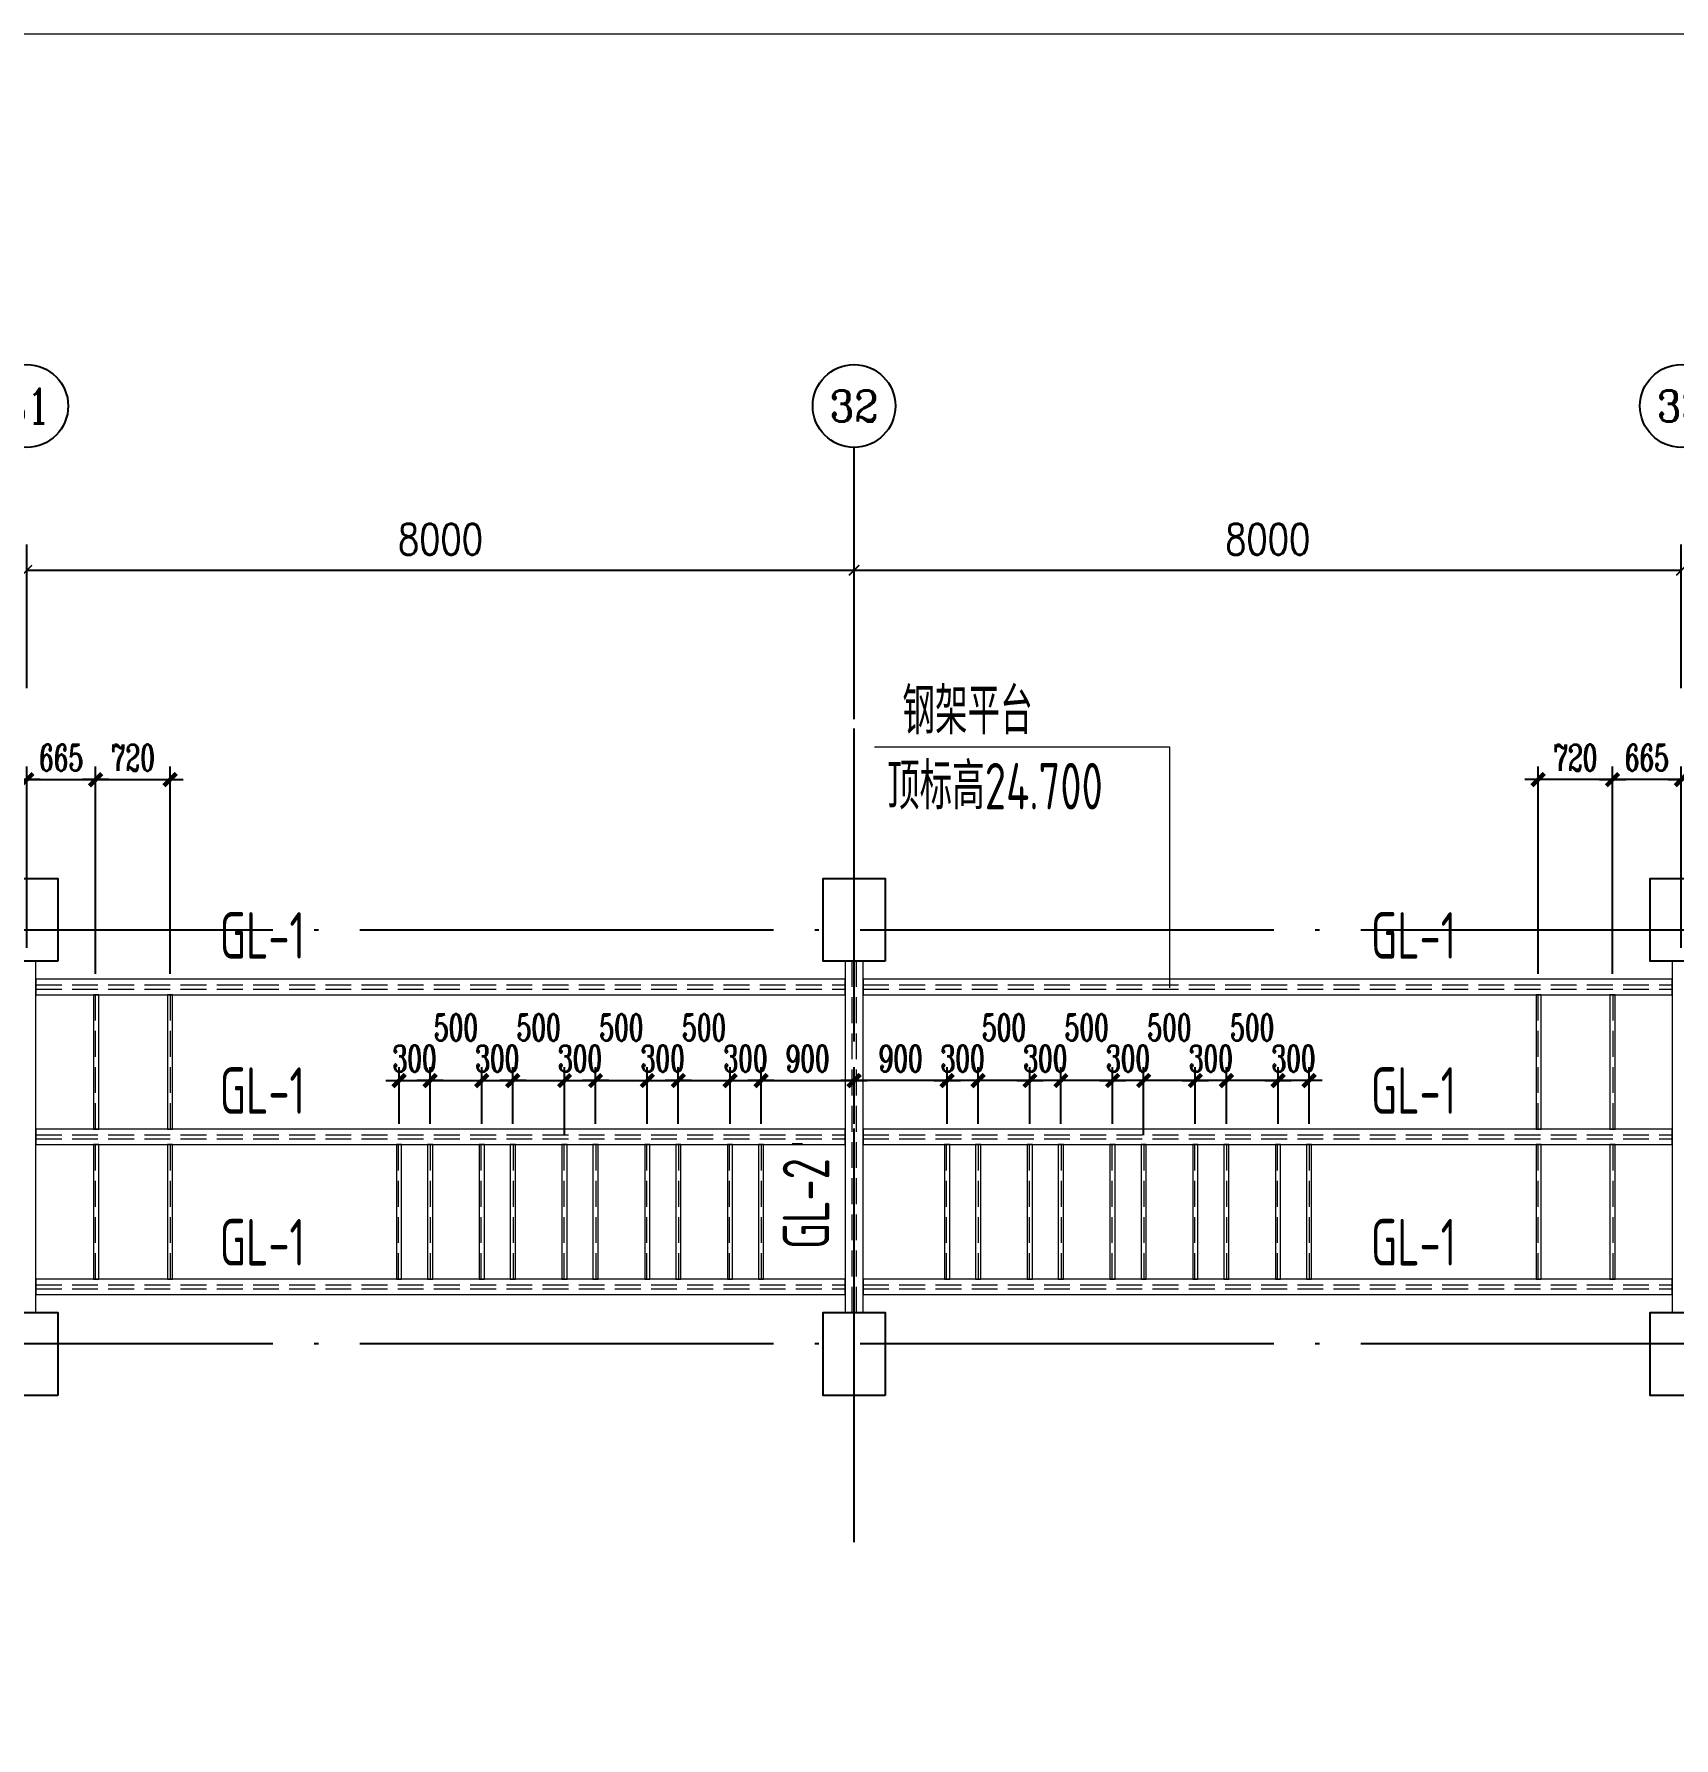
# Model space of a CAD drawing. Header units: millimetres. Extents: x 2998490 to 15040601, y 444546 to 7822218.
# Drawn here: x 15013255 to 15029113, y 7499253 to 7515730 of the extents above; entities that cross this region are included whole.
import ezdxf
from ezdxf.enums import TextEntityAlignment as Align

# ---------------------------------------------------------------- set-up
doc = ezdxf.new("R2010")
doc.units = ezdxf.units.MM
doc.header["$LTSCALE"] = 2000
doc.linetypes.add('DASH', pattern=[0.35, 0.25, -0.1])
doc.linetypes.add('DOTE', pattern=[2.42, 2, -0.2, 0.02, -0.2])
for name, color, linetype in [('3-AXIS', 3, 'Continuous'), ('3-AXIS_TEXT', 7, 'Continuous'), ('3-COLUMN-UP', 2, 'Continuous'), ('AXIS', 3, 'Continuous'), ('AXIS_TEXT', 7, 'Continuous'), ('暖通-风-标注', 160, 'Continuous'), ('暖通-风-设备型号', 3, 'Continuous'), ('暖通-风-说明', 3, 'Continuous')]:
    doc.layers.add(name, color=color, linetype=linetype)
doc.layers.add('3-零部件', color=73, linetype='Continuous', lineweight=5)
doc.styles.add('_TCH_AXIS', font='COMPLEX', dxfattribs={"bigfont": 'GBCBIG'})
doc.styles.add('COMPLEX', font='COMPLEX')
doc.styles.add('DIM_FONT', font='SIMPLEX', dxfattribs={"width": 0.8, "bigfont": 'HZTXT'})
doc.styles.add('NT3', font='complex.shx', dxfattribs={"width": 0.65, "bigfont": 'hztxt.shx'})
doc.styles.add('TSSD_Rein', font='Tssdeng.shx', dxfattribs={"width": 0.7, "bigfont": 'hztxt.shx'})
doc.dimstyles.new('DIMN100', dxfattribs={"dimtxt": 300, "dimasz": 100, "dimexe": 250, "dimexo": 300, "dimgap": 150, "dimtad": 1, "dimdec": 0, "dimzin": 0, "dimdsep": 46, "dimtxsty": 'DIM_FONT', "dimblk": 'ARCHTICK', "dimcen": 0.09, "dimclrt": 7, "dimazin": 2, "dimtfac": 1, "dimtdec": 0, "dimtix": 1, "dimtmove": 2, "dimatfit": 3, "dimldrblk": 'ARCHTICK', "dimfxl": 0, "dimtolj": 1, "dimtzin": 0, "dimarcsym": 0})
doc.dimstyles.new('暖-标注100', dxfattribs={"dimscale": 0.85, "dimtxt": 300, "dimasz": 1, "dimexe": 150, "dimexo": 150, "dimgap": 100, "dimtad": 1, "dimdec": 0, "dimdsep": 46, "dimtxsty": 'NT3', "dimblk": '_DIMX', "dimcen": 0.09, "dimclrt": 7, "dimadec": 0, "dimazin": 0, "dimtfac": 1, "dimtdec": 0, "dimtix": 1, "dimtmove": 2, "dimatfit": 3, "dimldrblk": '_DIMX', "dimfxl": 0, "dimtolj": 1, "dimtzin": 0, "dimarcsym": 0})

# ---------------------------------------------------------------- blocks, each defined once
blk = doc.blocks.new('_ArchTick')
at = {"color": 0, "linetype": 'ByBlock', "const_width": 0.15}
blk.add_lwpolyline([(-0.5, -0.5), (0.5, 0.5)], dxfattribs=at)
blk = doc.blocks.new('*D1959')
at = {"layer": 'AXIS', "color": 0, "lineweight": -2}
for p, q in [((15013185, 7509404), (15013185, 7510795)), ((15021185, 7509404), (15021185, 7510795)), ((15013185, 7510545), (15021185, 7510545))]:
    blk.add_line(p, q, dxfattribs=at)
at = {"layer": 'Defpoints', "color": 0}
for p in [(15021185, 7510545), (15013185, 7509104), (15021185, 7509104)]:
    blk.add_point(p, dxfattribs=at)
at = {"layer": 'AXIS', "color": 0, "lineweight": -2, "xscale": 100, "yscale": 100, "zscale": 100, "rotation": 180}
blk.add_blockref('_ArchTick', (15013185, 7510545), dxfattribs=at)
at = {"layer": 'AXIS', "color": 0, "lineweight": -2, "xscale": 100, "yscale": 100, "zscale": 100}
blk.add_blockref('_ArchTick', (15021185, 7510545), dxfattribs=at)
at = {"layer": 'AXIS', "color": 7, "insert": (15017185, 7510845), "char_height": 300, "attachment_point": 5, "style": 'DIM_FONT'}
blk.add_mtext('\\A1;8000', dxfattribs=at)
blk = doc.blocks.new('*D1960')
at = {"layer": 'AXIS', "color": 0, "lineweight": -2}
for p, q in [((15021185, 7509404), (15021185, 7510795)), ((15029185, 7509404), (15029185, 7510795)), ((15021185, 7510545), (15029185, 7510545))]:
    blk.add_line(p, q, dxfattribs=at)
at = {"layer": 'Defpoints', "color": 0}
for p in [(15029185, 7510545), (15021185, 7509104), (15029185, 7509104)]:
    blk.add_point(p, dxfattribs=at)
at = {"layer": 'AXIS', "color": 0, "lineweight": -2, "xscale": 100, "yscale": 100, "zscale": 100, "rotation": 180}
blk.add_blockref('_ArchTick', (15021185, 7510545), dxfattribs=at)
at = {"layer": 'AXIS', "color": 0, "lineweight": -2, "xscale": 100, "yscale": 100, "zscale": 100}
blk.add_blockref('_ArchTick', (15029185, 7510545), dxfattribs=at)
at = {"layer": 'AXIS', "color": 7, "insert": (15025185, 7510845), "char_height": 300, "attachment_point": 5, "style": 'DIM_FONT'}
blk.add_mtext('\\A1;8000', dxfattribs=at)
blk = doc.blocks.new('_AXISO')
blk.add_circle((0, 0), 0.5)
at = {"layer": '3-AXIS_TEXT', "style": 'COMPLEX', "width": 1.041667}
blk.add_attdef('A', text='', height=0.56, dxfattribs=at).set_placement((-0.25, -0.28), (0.25, -0.28), align=Align.FIT)
blk = doc.blocks.new('_DIMX')
blk.add_line((-150, 0), (150, 0))
at = {"const_width": 50}
blk.add_lwpolyline([(-70, -70), (70, 70)], dxfattribs=at)
blk = doc.blocks.new('*D1973')
at = {"layer": 'Defpoints', "color": 0, "linetype": 'ByBlock'}
for p in [(15017085, 7505610), (15016785, 7505065), (15017085, 7505065)]:
    blk.add_point(p, dxfattribs=at)
at = {"layer": '暖通-风-标注', "color": 0, "linetype": 'ByBlock', "lineweight": -2}
for p, q in [((15016784, 7505610), (15016783, 7505610)), ((15016785, 7505193), (15016785, 7505738)), ((15016785, 7505610), (15017085, 7505610)), ((15017085, 7505193), (15017085, 7505738)), ((15017086, 7505610), (15017086, 7505610))]:
    blk.add_line(p, q, dxfattribs=at)
at = {"layer": '暖通-风-标注', "color": 0, "linetype": 'ByBlock', "lineweight": -2, "xscale": 0.85, "yscale": 0.85, "zscale": 0.85}
blk.add_blockref('_DIMX', (15016785, 7505610), dxfattribs=at)
at = {"layer": '暖通-风-标注', "color": 0, "linetype": 'ByBlock', "lineweight": -2, "xscale": 0.85, "yscale": 0.85, "zscale": 0.85, "rotation": 180}
blk.add_blockref('_DIMX', (15017085, 7505610), dxfattribs=at)
at = {"layer": '暖通-风-标注', "color": 7, "linetype": 'ByBlock', "insert": (15016935, 7505823), "char_height": 255, "attachment_point": 5, "style": 'NT3'}
blk.add_mtext('\\A1;300', dxfattribs=at)
blk = doc.blocks.new('*D1974')
at = {"layer": 'Defpoints', "color": 0, "linetype": 'ByBlock'}
for p in [(15017585, 7505610), (15017085, 7505065), (15017585, 7505065)]:
    blk.add_point(p, dxfattribs=at)
at = {"layer": '暖通-风-标注', "color": 0, "linetype": 'ByBlock', "lineweight": -2}
for p, q in [((15017085, 7505193), (15017085, 7505738)), ((15017086, 7505610), (15017584, 7505610)), ((15017585, 7505193), (15017585, 7505738))]:
    blk.add_line(p, q, dxfattribs=at)
at = {"layer": '暖通-风-标注', "color": 0, "linetype": 'ByBlock', "lineweight": -2, "xscale": 0.85, "yscale": 0.85, "zscale": 0.85, "rotation": 180}
blk.add_blockref('_DIMX', (15017085, 7505610), dxfattribs=at)
at = {"layer": '暖通-风-标注', "color": 0, "linetype": 'ByBlock', "lineweight": -2, "xscale": 0.85, "yscale": 0.85, "zscale": 0.85}
blk.add_blockref('_DIMX', (15017585, 7505610), dxfattribs=at)
at = {"layer": '暖通-风-标注', "color": 7, "linetype": 'ByBlock', "insert": (15017335, 7506123), "char_height": 255, "attachment_point": 5, "style": 'NT3'}
blk.add_mtext('\\A1;500', dxfattribs=at)
blk = doc.blocks.new('*D1975')
at = {"layer": 'Defpoints', "color": 0, "linetype": 'ByBlock'}
for p in [(15017885, 7505610), (15017585, 7505065), (15017885, 7505065)]:
    blk.add_point(p, dxfattribs=at)
at = {"layer": '暖通-风-标注', "color": 0, "linetype": 'ByBlock', "lineweight": -2}
for p, q in [((15017584, 7505610), (15017583, 7505610)), ((15017585, 7505193), (15017585, 7505738)), ((15017585, 7505610), (15017885, 7505610)), ((15017885, 7505193), (15017885, 7505738)), ((15017886, 7505610), (15017886, 7505610))]:
    blk.add_line(p, q, dxfattribs=at)
at = {"layer": '暖通-风-标注', "color": 0, "linetype": 'ByBlock', "lineweight": -2, "xscale": 0.85, "yscale": 0.85, "zscale": 0.85}
blk.add_blockref('_DIMX', (15017585, 7505610), dxfattribs=at)
at = {"layer": '暖通-风-标注', "color": 0, "linetype": 'ByBlock', "lineweight": -2, "xscale": 0.85, "yscale": 0.85, "zscale": 0.85, "rotation": 180}
blk.add_blockref('_DIMX', (15017885, 7505610), dxfattribs=at)
at = {"layer": '暖通-风-标注', "color": 7, "linetype": 'ByBlock', "insert": (15017735, 7505823), "char_height": 255, "attachment_point": 5, "style": 'NT3'}
blk.add_mtext('\\A1;300', dxfattribs=at)
blk = doc.blocks.new('*D1976')
at = {"layer": 'Defpoints', "color": 0, "linetype": 'ByBlock'}
for p in [(15018385, 7505610), (15017885, 7505065), (15018385, 7504955)]:
    blk.add_point(p, dxfattribs=at)
at = {"layer": '暖通-风-标注', "color": 0, "linetype": 'ByBlock', "lineweight": -2}
for p, q in [((15017885, 7505193), (15017885, 7505738)), ((15017886, 7505610), (15018384, 7505610)), ((15018385, 7505083), (15018385, 7505738))]:
    blk.add_line(p, q, dxfattribs=at)
at = {"layer": '暖通-风-标注', "color": 0, "linetype": 'ByBlock', "lineweight": -2, "xscale": 0.85, "yscale": 0.85, "zscale": 0.85, "rotation": 180}
blk.add_blockref('_DIMX', (15017885, 7505610), dxfattribs=at)
at = {"layer": '暖通-风-标注', "color": 0, "linetype": 'ByBlock', "lineweight": -2, "xscale": 0.85, "yscale": 0.85, "zscale": 0.85}
blk.add_blockref('_DIMX', (15018385, 7505610), dxfattribs=at)
at = {"layer": '暖通-风-标注', "color": 7, "linetype": 'ByBlock', "insert": (15018135, 7506123), "char_height": 255, "attachment_point": 5, "style": 'NT3'}
blk.add_mtext('\\A1;500', dxfattribs=at)
blk = doc.blocks.new('*D1977')
at = {"layer": 'Defpoints', "color": 0, "linetype": 'ByBlock'}
for p in [(15018685, 7505610), (15018385, 7504955), (15018685, 7505065)]:
    blk.add_point(p, dxfattribs=at)
at = {"layer": '暖通-风-标注', "color": 0, "linetype": 'ByBlock', "lineweight": -2}
for p, q in [((15018384, 7505610), (15018383, 7505610)), ((15018385, 7505083), (15018385, 7505738)), ((15018385, 7505610), (15018685, 7505610)), ((15018685, 7505193), (15018685, 7505738)), ((15018686, 7505610), (15018686, 7505610))]:
    blk.add_line(p, q, dxfattribs=at)
at = {"layer": '暖通-风-标注', "color": 0, "linetype": 'ByBlock', "lineweight": -2, "xscale": 0.85, "yscale": 0.85, "zscale": 0.85}
blk.add_blockref('_DIMX', (15018385, 7505610), dxfattribs=at)
at = {"layer": '暖通-风-标注', "color": 0, "linetype": 'ByBlock', "lineweight": -2, "xscale": 0.85, "yscale": 0.85, "zscale": 0.85, "rotation": 180}
blk.add_blockref('_DIMX', (15018685, 7505610), dxfattribs=at)
at = {"layer": '暖通-风-标注', "color": 7, "linetype": 'ByBlock', "insert": (15018535, 7505823), "char_height": 255, "attachment_point": 5, "style": 'NT3'}
blk.add_mtext('\\A1;300', dxfattribs=at)
blk = doc.blocks.new('*D1978')
at = {"layer": 'Defpoints', "color": 0, "linetype": 'ByBlock'}
for p in [(15019185, 7505610), (15018685, 7505065), (15019185, 7505065)]:
    blk.add_point(p, dxfattribs=at)
at = {"layer": '暖通-风-标注', "color": 0, "linetype": 'ByBlock', "lineweight": -2}
for p, q in [((15018685, 7505193), (15018685, 7505738)), ((15018686, 7505610), (15019184, 7505610)), ((15019185, 7505193), (15019185, 7505738))]:
    blk.add_line(p, q, dxfattribs=at)
at = {"layer": '暖通-风-标注', "color": 0, "linetype": 'ByBlock', "lineweight": -2, "xscale": 0.85, "yscale": 0.85, "zscale": 0.85, "rotation": 180}
blk.add_blockref('_DIMX', (15018685, 7505610), dxfattribs=at)
at = {"layer": '暖通-风-标注', "color": 0, "linetype": 'ByBlock', "lineweight": -2, "xscale": 0.85, "yscale": 0.85, "zscale": 0.85}
blk.add_blockref('_DIMX', (15019185, 7505610), dxfattribs=at)
at = {"layer": '暖通-风-标注', "color": 7, "linetype": 'ByBlock', "insert": (15018935, 7506123), "char_height": 255, "attachment_point": 5, "style": 'NT3'}
blk.add_mtext('\\A1;500', dxfattribs=at)
blk = doc.blocks.new('*D1979')
at = {"layer": 'Defpoints', "color": 0, "linetype": 'ByBlock'}
for p in [(15019485, 7505610), (15019185, 7505065), (15019485, 7505065)]:
    blk.add_point(p, dxfattribs=at)
at = {"layer": '暖通-风-标注', "color": 0, "linetype": 'ByBlock', "lineweight": -2}
for p, q in [((15019184, 7505610), (15019183, 7505610)), ((15019185, 7505193), (15019185, 7505738)), ((15019185, 7505610), (15019485, 7505610)), ((15019485, 7505193), (15019485, 7505738)), ((15019486, 7505610), (15019486, 7505610))]:
    blk.add_line(p, q, dxfattribs=at)
at = {"layer": '暖通-风-标注', "color": 0, "linetype": 'ByBlock', "lineweight": -2, "xscale": 0.85, "yscale": 0.85, "zscale": 0.85}
blk.add_blockref('_DIMX', (15019185, 7505610), dxfattribs=at)
at = {"layer": '暖通-风-标注', "color": 0, "linetype": 'ByBlock', "lineweight": -2, "xscale": 0.85, "yscale": 0.85, "zscale": 0.85, "rotation": 180}
blk.add_blockref('_DIMX', (15019485, 7505610), dxfattribs=at)
at = {"layer": '暖通-风-标注', "color": 7, "linetype": 'ByBlock', "insert": (15019335, 7505823), "char_height": 255, "attachment_point": 5, "style": 'NT3'}
blk.add_mtext('\\A1;300', dxfattribs=at)
blk = doc.blocks.new('*D1980')
at = {"layer": 'Defpoints', "color": 0, "linetype": 'ByBlock'}
for p in [(15019985, 7505610), (15019485, 7505065), (15019985, 7505065)]:
    blk.add_point(p, dxfattribs=at)
at = {"layer": '暖通-风-标注', "color": 0, "linetype": 'ByBlock', "lineweight": -2}
for p, q in [((15019485, 7505193), (15019485, 7505738)), ((15019486, 7505610), (15019984, 7505610)), ((15019985, 7505193), (15019985, 7505738))]:
    blk.add_line(p, q, dxfattribs=at)
at = {"layer": '暖通-风-标注', "color": 0, "linetype": 'ByBlock', "lineweight": -2, "xscale": 0.85, "yscale": 0.85, "zscale": 0.85, "rotation": 180}
blk.add_blockref('_DIMX', (15019485, 7505610), dxfattribs=at)
at = {"layer": '暖通-风-标注', "color": 0, "linetype": 'ByBlock', "lineweight": -2, "xscale": 0.85, "yscale": 0.85, "zscale": 0.85}
blk.add_blockref('_DIMX', (15019985, 7505610), dxfattribs=at)
at = {"layer": '暖通-风-标注', "color": 7, "linetype": 'ByBlock', "insert": (15019735, 7506123), "char_height": 255, "attachment_point": 5, "style": 'NT3'}
blk.add_mtext('\\A1;500', dxfattribs=at)
blk = doc.blocks.new('*D1981')
at = {"layer": 'Defpoints', "color": 0, "linetype": 'ByBlock'}
for p in [(15020285, 7505610), (15019985, 7505065), (15020285, 7505065)]:
    blk.add_point(p, dxfattribs=at)
at = {"layer": '暖通-风-标注', "color": 0, "linetype": 'ByBlock', "lineweight": -2}
for p, q in [((15019984, 7505610), (15019983, 7505610)), ((15019985, 7505193), (15019985, 7505738)), ((15019985, 7505610), (15020285, 7505610)), ((15020285, 7505193), (15020285, 7505738)), ((15020286, 7505610), (15020286, 7505610))]:
    blk.add_line(p, q, dxfattribs=at)
at = {"layer": '暖通-风-标注', "color": 0, "linetype": 'ByBlock', "lineweight": -2, "xscale": 0.85, "yscale": 0.85, "zscale": 0.85}
blk.add_blockref('_DIMX', (15019985, 7505610), dxfattribs=at)
at = {"layer": '暖通-风-标注', "color": 0, "linetype": 'ByBlock', "lineweight": -2, "xscale": 0.85, "yscale": 0.85, "zscale": 0.85, "rotation": 180}
blk.add_blockref('_DIMX', (15020285, 7505610), dxfattribs=at)
at = {"layer": '暖通-风-标注', "color": 7, "linetype": 'ByBlock', "insert": (15020135, 7505823), "char_height": 255, "attachment_point": 5, "style": 'NT3'}
blk.add_mtext('\\A1;300', dxfattribs=at)
blk = doc.blocks.new('*D1982')
at = {"layer": 'Defpoints', "color": 0, "linetype": 'ByBlock'}
for p in [(15021185, 7505610), (15020285, 7505065), (15021185, 7505065)]:
    blk.add_point(p, dxfattribs=at)
at = {"layer": '暖通-风-标注', "color": 0, "linetype": 'ByBlock', "lineweight": -2}
for p, q in [((15020285, 7505193), (15020285, 7505738)), ((15020286, 7505610), (15021184, 7505610)), ((15021185, 7505193), (15021185, 7505738))]:
    blk.add_line(p, q, dxfattribs=at)
at = {"layer": '暖通-风-标注', "color": 0, "linetype": 'ByBlock', "lineweight": -2, "xscale": 0.85, "yscale": 0.85, "zscale": 0.85, "rotation": 180}
blk.add_blockref('_DIMX', (15020285, 7505610), dxfattribs=at)
at = {"layer": '暖通-风-标注', "color": 0, "linetype": 'ByBlock', "lineweight": -2, "xscale": 0.85, "yscale": 0.85, "zscale": 0.85}
blk.add_blockref('_DIMX', (15021185, 7505610), dxfattribs=at)
at = {"layer": '暖通-风-标注', "color": 7, "linetype": 'ByBlock', "insert": (15020735, 7505823), "char_height": 255, "attachment_point": 5, "style": 'NT3'}
blk.add_mtext('\\A1;900', dxfattribs=at)
blk = doc.blocks.new('*D1983')
at = {"layer": 'Defpoints', "color": 0, "linetype": 'ByBlock'}
for p in [(15025285, 7505610), (15025285, 7505065), (15025585, 7505065)]:
    blk.add_point(p, dxfattribs=at)
at = {"layer": '暖通-风-标注', "color": 0, "linetype": 'ByBlock', "lineweight": -2}
for p, q in [((15025284, 7505610), (15025283, 7505610)), ((15025285, 7505193), (15025285, 7505738)), ((15025585, 7505610), (15025285, 7505610)), ((15025585, 7505193), (15025585, 7505738)), ((15025586, 7505610), (15025586, 7505610))]:
    blk.add_line(p, q, dxfattribs=at)
at = {"layer": '暖通-风-标注', "color": 0, "linetype": 'ByBlock', "lineweight": -2, "xscale": 0.85, "yscale": 0.85, "zscale": 0.85}
blk.add_blockref('_DIMX', (15025285, 7505610), dxfattribs=at)
at = {"layer": '暖通-风-标注', "color": 0, "linetype": 'ByBlock', "lineweight": -2, "xscale": 0.85, "yscale": 0.85, "zscale": 0.85, "rotation": 180}
blk.add_blockref('_DIMX', (15025585, 7505610), dxfattribs=at)
at = {"layer": '暖通-风-标注', "color": 7, "linetype": 'ByBlock', "insert": (15025435, 7505823), "char_height": 255, "attachment_point": 5, "style": 'NT3'}
blk.add_mtext('\\A1;300', dxfattribs=at)
blk = doc.blocks.new('*D1984')
at = {"layer": 'Defpoints', "color": 0, "linetype": 'ByBlock'}
for p in [(15024785, 7505610), (15024785, 7505065), (15025285, 7505065)]:
    blk.add_point(p, dxfattribs=at)
at = {"layer": '暖通-风-标注', "color": 0, "linetype": 'ByBlock', "lineweight": -2}
for p, q in [((15024785, 7505193), (15024785, 7505738)), ((15025284, 7505610), (15024786, 7505610)), ((15025285, 7505193), (15025285, 7505738))]:
    blk.add_line(p, q, dxfattribs=at)
at = {"layer": '暖通-风-标注', "color": 0, "linetype": 'ByBlock', "lineweight": -2, "xscale": 0.85, "yscale": 0.85, "zscale": 0.85, "rotation": 180}
blk.add_blockref('_DIMX', (15024785, 7505610), dxfattribs=at)
at = {"layer": '暖通-风-标注', "color": 0, "linetype": 'ByBlock', "lineweight": -2, "xscale": 0.85, "yscale": 0.85, "zscale": 0.85}
blk.add_blockref('_DIMX', (15025285, 7505610), dxfattribs=at)
at = {"layer": '暖通-风-标注', "color": 7, "linetype": 'ByBlock', "insert": (15025035, 7506123), "char_height": 255, "attachment_point": 5, "style": 'NT3'}
blk.add_mtext('\\A1;500', dxfattribs=at)
blk = doc.blocks.new('*D1985')
at = {"layer": 'Defpoints', "color": 0, "linetype": 'ByBlock'}
for p in [(15024485, 7505610), (15024485, 7505065), (15024785, 7505065)]:
    blk.add_point(p, dxfattribs=at)
at = {"layer": '暖通-风-标注', "color": 0, "linetype": 'ByBlock', "lineweight": -2}
for p, q in [((15024484, 7505610), (15024483, 7505610)), ((15024485, 7505193), (15024485, 7505738)), ((15024785, 7505610), (15024485, 7505610)), ((15024785, 7505193), (15024785, 7505738)), ((15024786, 7505610), (15024786, 7505610))]:
    blk.add_line(p, q, dxfattribs=at)
at = {"layer": '暖通-风-标注', "color": 0, "linetype": 'ByBlock', "lineweight": -2, "xscale": 0.85, "yscale": 0.85, "zscale": 0.85}
blk.add_blockref('_DIMX', (15024485, 7505610), dxfattribs=at)
at = {"layer": '暖通-风-标注', "color": 0, "linetype": 'ByBlock', "lineweight": -2, "xscale": 0.85, "yscale": 0.85, "zscale": 0.85, "rotation": 180}
blk.add_blockref('_DIMX', (15024785, 7505610), dxfattribs=at)
at = {"layer": '暖通-风-标注', "color": 7, "linetype": 'ByBlock', "insert": (15024635, 7505823), "char_height": 255, "attachment_point": 5, "style": 'NT3'}
blk.add_mtext('\\A1;300', dxfattribs=at)
blk = doc.blocks.new('*D1986')
at = {"layer": 'Defpoints', "color": 0, "linetype": 'ByBlock'}
for p in [(15023985, 7505610), (15023985, 7504955), (15024485, 7505065)]:
    blk.add_point(p, dxfattribs=at)
at = {"layer": '暖通-风-标注', "color": 0, "linetype": 'ByBlock', "lineweight": -2}
for p, q in [((15023985, 7505083), (15023985, 7505738)), ((15024484, 7505610), (15023986, 7505610)), ((15024485, 7505193), (15024485, 7505738))]:
    blk.add_line(p, q, dxfattribs=at)
at = {"layer": '暖通-风-标注', "color": 0, "linetype": 'ByBlock', "lineweight": -2, "xscale": 0.85, "yscale": 0.85, "zscale": 0.85, "rotation": 180}
blk.add_blockref('_DIMX', (15023985, 7505610), dxfattribs=at)
at = {"layer": '暖通-风-标注', "color": 0, "linetype": 'ByBlock', "lineweight": -2, "xscale": 0.85, "yscale": 0.85, "zscale": 0.85}
blk.add_blockref('_DIMX', (15024485, 7505610), dxfattribs=at)
at = {"layer": '暖通-风-标注', "color": 7, "linetype": 'ByBlock', "insert": (15024235, 7506123), "char_height": 255, "attachment_point": 5, "style": 'NT3'}
blk.add_mtext('\\A1;500', dxfattribs=at)
blk = doc.blocks.new('*D1987')
at = {"layer": 'Defpoints', "color": 0, "linetype": 'ByBlock'}
for p in [(15023685, 7505610), (15023685, 7505065), (15023985, 7504955)]:
    blk.add_point(p, dxfattribs=at)
at = {"layer": '暖通-风-标注', "color": 0, "linetype": 'ByBlock', "lineweight": -2}
for p, q in [((15023684, 7505610), (15023683, 7505610)), ((15023685, 7505193), (15023685, 7505738)), ((15023985, 7505610), (15023685, 7505610)), ((15023985, 7505083), (15023985, 7505738)), ((15023986, 7505610), (15023986, 7505610))]:
    blk.add_line(p, q, dxfattribs=at)
at = {"layer": '暖通-风-标注', "color": 0, "linetype": 'ByBlock', "lineweight": -2, "xscale": 0.85, "yscale": 0.85, "zscale": 0.85}
blk.add_blockref('_DIMX', (15023685, 7505610), dxfattribs=at)
at = {"layer": '暖通-风-标注', "color": 0, "linetype": 'ByBlock', "lineweight": -2, "xscale": 0.85, "yscale": 0.85, "zscale": 0.85, "rotation": 180}
blk.add_blockref('_DIMX', (15023985, 7505610), dxfattribs=at)
at = {"layer": '暖通-风-标注', "color": 7, "linetype": 'ByBlock', "insert": (15023835, 7505823), "char_height": 255, "attachment_point": 5, "style": 'NT3'}
blk.add_mtext('\\A1;300', dxfattribs=at)
blk = doc.blocks.new('*D1988')
at = {"layer": 'Defpoints', "color": 0, "linetype": 'ByBlock'}
for p in [(15023185, 7505610), (15023185, 7505065), (15023685, 7505065)]:
    blk.add_point(p, dxfattribs=at)
at = {"layer": '暖通-风-标注', "color": 0, "linetype": 'ByBlock', "lineweight": -2}
for p, q in [((15023185, 7505193), (15023185, 7505738)), ((15023684, 7505610), (15023186, 7505610)), ((15023685, 7505193), (15023685, 7505738))]:
    blk.add_line(p, q, dxfattribs=at)
at = {"layer": '暖通-风-标注', "color": 0, "linetype": 'ByBlock', "lineweight": -2, "xscale": 0.85, "yscale": 0.85, "zscale": 0.85, "rotation": 180}
blk.add_blockref('_DIMX', (15023185, 7505610), dxfattribs=at)
at = {"layer": '暖通-风-标注', "color": 0, "linetype": 'ByBlock', "lineweight": -2, "xscale": 0.85, "yscale": 0.85, "zscale": 0.85}
blk.add_blockref('_DIMX', (15023685, 7505610), dxfattribs=at)
at = {"layer": '暖通-风-标注', "color": 7, "linetype": 'ByBlock', "insert": (15023435, 7506123), "char_height": 255, "attachment_point": 5, "style": 'NT3'}
blk.add_mtext('\\A1;500', dxfattribs=at)
blk = doc.blocks.new('*D1989')
at = {"layer": 'Defpoints', "color": 0, "linetype": 'ByBlock'}
for p in [(15022885, 7505610), (15022885, 7505065), (15023185, 7505065)]:
    blk.add_point(p, dxfattribs=at)
at = {"layer": '暖通-风-标注', "color": 0, "linetype": 'ByBlock', "lineweight": -2}
for p, q in [((15022884, 7505610), (15022883, 7505610)), ((15022885, 7505193), (15022885, 7505738)), ((15023185, 7505610), (15022885, 7505610)), ((15023185, 7505193), (15023185, 7505738)), ((15023186, 7505610), (15023186, 7505610))]:
    blk.add_line(p, q, dxfattribs=at)
at = {"layer": '暖通-风-标注', "color": 0, "linetype": 'ByBlock', "lineweight": -2, "xscale": 0.85, "yscale": 0.85, "zscale": 0.85}
blk.add_blockref('_DIMX', (15022885, 7505610), dxfattribs=at)
at = {"layer": '暖通-风-标注', "color": 0, "linetype": 'ByBlock', "lineweight": -2, "xscale": 0.85, "yscale": 0.85, "zscale": 0.85, "rotation": 180}
blk.add_blockref('_DIMX', (15023185, 7505610), dxfattribs=at)
at = {"layer": '暖通-风-标注', "color": 7, "linetype": 'ByBlock', "insert": (15023035, 7505823), "char_height": 255, "attachment_point": 5, "style": 'NT3'}
blk.add_mtext('\\A1;300', dxfattribs=at)
blk = doc.blocks.new('*D1990')
at = {"layer": 'Defpoints', "color": 0, "linetype": 'ByBlock'}
for p in [(15022385, 7505610), (15022385, 7505065), (15022885, 7505065)]:
    blk.add_point(p, dxfattribs=at)
at = {"layer": '暖通-风-标注', "color": 0, "linetype": 'ByBlock', "lineweight": -2}
for p, q in [((15022385, 7505193), (15022385, 7505738)), ((15022884, 7505610), (15022386, 7505610)), ((15022885, 7505193), (15022885, 7505738))]:
    blk.add_line(p, q, dxfattribs=at)
at = {"layer": '暖通-风-标注', "color": 0, "linetype": 'ByBlock', "lineweight": -2, "xscale": 0.85, "yscale": 0.85, "zscale": 0.85, "rotation": 180}
blk.add_blockref('_DIMX', (15022385, 7505610), dxfattribs=at)
at = {"layer": '暖通-风-标注', "color": 0, "linetype": 'ByBlock', "lineweight": -2, "xscale": 0.85, "yscale": 0.85, "zscale": 0.85}
blk.add_blockref('_DIMX', (15022885, 7505610), dxfattribs=at)
at = {"layer": '暖通-风-标注', "color": 7, "linetype": 'ByBlock', "insert": (15022635, 7506123), "char_height": 255, "attachment_point": 5, "style": 'NT3'}
blk.add_mtext('\\A1;500', dxfattribs=at)
blk = doc.blocks.new('*D1991')
at = {"layer": 'Defpoints', "color": 0, "linetype": 'ByBlock'}
for p in [(15022085, 7505610), (15022085, 7505065), (15022385, 7505065)]:
    blk.add_point(p, dxfattribs=at)
at = {"layer": '暖通-风-标注', "color": 0, "linetype": 'ByBlock', "lineweight": -2}
for p, q in [((15022084, 7505610), (15022083, 7505610)), ((15022085, 7505193), (15022085, 7505738)), ((15022385, 7505610), (15022085, 7505610)), ((15022385, 7505193), (15022385, 7505738)), ((15022386, 7505610), (15022386, 7505610))]:
    blk.add_line(p, q, dxfattribs=at)
at = {"layer": '暖通-风-标注', "color": 0, "linetype": 'ByBlock', "lineweight": -2, "xscale": 0.85, "yscale": 0.85, "zscale": 0.85}
blk.add_blockref('_DIMX', (15022085, 7505610), dxfattribs=at)
at = {"layer": '暖通-风-标注', "color": 0, "linetype": 'ByBlock', "lineweight": -2, "xscale": 0.85, "yscale": 0.85, "zscale": 0.85, "rotation": 180}
blk.add_blockref('_DIMX', (15022385, 7505610), dxfattribs=at)
at = {"layer": '暖通-风-标注', "color": 7, "linetype": 'ByBlock', "insert": (15022235, 7505823), "char_height": 255, "attachment_point": 5, "style": 'NT3'}
blk.add_mtext('\\A1;300', dxfattribs=at)
blk = doc.blocks.new('*D1992')
at = {"layer": 'Defpoints', "color": 0, "linetype": 'ByBlock'}
for p in [(15021185, 7505610), (15021185, 7505065), (15022085, 7505065)]:
    blk.add_point(p, dxfattribs=at)
at = {"layer": '暖通-风-标注', "color": 0, "linetype": 'ByBlock', "lineweight": -2}
for p, q in [((15021185, 7505193), (15021185, 7505738)), ((15022084, 7505610), (15021186, 7505610)), ((15022085, 7505193), (15022085, 7505738))]:
    blk.add_line(p, q, dxfattribs=at)
at = {"layer": '暖通-风-标注', "color": 0, "linetype": 'ByBlock', "lineweight": -2, "xscale": 0.85, "yscale": 0.85, "zscale": 0.85, "rotation": 180}
blk.add_blockref('_DIMX', (15021185, 7505610), dxfattribs=at)
at = {"layer": '暖通-风-标注', "color": 0, "linetype": 'ByBlock', "lineweight": -2, "xscale": 0.85, "yscale": 0.85, "zscale": 0.85}
blk.add_blockref('_DIMX', (15022085, 7505610), dxfattribs=at)
at = {"layer": '暖通-风-标注', "color": 7, "linetype": 'ByBlock', "insert": (15021635, 7505823), "char_height": 255, "attachment_point": 5, "style": 'NT3'}
blk.add_mtext('\\A1;900', dxfattribs=at)
blk = doc.blocks.new('*D2007')
at = {"layer": 'Defpoints', "color": 0, "linetype": 'ByBlock'}
for p in [(15013850, 7508520), (15013185, 7506765), (15013850, 7506515)]:
    blk.add_point(p, dxfattribs=at)
at = {"layer": '暖通-风-标注', "color": 0, "linetype": 'ByBlock', "lineweight": -2}
for p, q in [((15013185, 7506893), (15013185, 7508647)), ((15013850, 7506643), (15013850, 7508647)), ((15013186, 7508520), (15013849, 7508520))]:
    blk.add_line(p, q, dxfattribs=at)
at = {"layer": '暖通-风-标注', "color": 0, "linetype": 'ByBlock', "lineweight": -2, "xscale": 0.85, "yscale": 0.85, "zscale": 0.85, "rotation": 180}
blk.add_blockref('_DIMX', (15013185, 7508520), dxfattribs=at)
at = {"layer": '暖通-风-标注', "color": 0, "linetype": 'ByBlock', "lineweight": -2, "xscale": 0.85, "yscale": 0.85, "zscale": 0.85}
blk.add_blockref('_DIMX', (15013850, 7508520), dxfattribs=at)
at = {"layer": '暖通-风-标注', "color": 7, "linetype": 'ByBlock', "insert": (15013517, 7508732), "char_height": 255, "attachment_point": 5, "style": 'NT3'}
blk.add_mtext('\\A1;665', dxfattribs=at)
blk = doc.blocks.new('*D2008')
at = {"layer": 'Defpoints', "color": 0, "linetype": 'ByBlock'}
for p in [(15014570, 7508520), (15013850, 7506515), (15014570, 7506515)]:
    blk.add_point(p, dxfattribs=at)
at = {"layer": '暖通-风-标注', "color": 0, "linetype": 'ByBlock', "lineweight": -2}
for p, q in [((15013850, 7506643), (15013850, 7508647)), ((15014570, 7506643), (15014570, 7508647)), ((15013851, 7508520), (15014569, 7508520))]:
    blk.add_line(p, q, dxfattribs=at)
at = {"layer": '暖通-风-标注', "color": 0, "linetype": 'ByBlock', "lineweight": -2, "xscale": 0.85, "yscale": 0.85, "zscale": 0.85, "rotation": 180}
blk.add_blockref('_DIMX', (15013850, 7508520), dxfattribs=at)
at = {"layer": '暖通-风-标注', "color": 0, "linetype": 'ByBlock', "lineweight": -2, "xscale": 0.85, "yscale": 0.85, "zscale": 0.85}
blk.add_blockref('_DIMX', (15014570, 7508520), dxfattribs=at)
at = {"layer": '暖通-风-标注', "color": 7, "linetype": 'ByBlock', "insert": (15014210, 7508732), "char_height": 255, "attachment_point": 5, "style": 'NT3'}
blk.add_mtext('\\A1;720', dxfattribs=at)
blk = doc.blocks.new('*D2003')
at = {"layer": 'Defpoints', "color": 0, "linetype": 'ByBlock'}
for p in [(15028520, 7508520), (15029185, 7506765), (15028520, 7506515)]:
    blk.add_point(p, dxfattribs=at)
at = {"layer": '暖通-风-标注', "color": 0, "linetype": 'ByBlock', "lineweight": -2}
for p, q in [((15028520, 7506643), (15028520, 7508647)), ((15029185, 7506893), (15029185, 7508647)), ((15029184, 7508520), (15028521, 7508520))]:
    blk.add_line(p, q, dxfattribs=at)
at = {"layer": '暖通-风-标注', "color": 0, "linetype": 'ByBlock', "lineweight": -2, "xscale": 0.85, "yscale": 0.85, "zscale": 0.85, "rotation": 180}
blk.add_blockref('_DIMX', (15028520, 7508520), dxfattribs=at)
at = {"layer": '暖通-风-标注', "color": 0, "linetype": 'ByBlock', "lineweight": -2, "xscale": 0.85, "yscale": 0.85, "zscale": 0.85}
blk.add_blockref('_DIMX', (15029185, 7508520), dxfattribs=at)
at = {"layer": '暖通-风-标注', "color": 7, "linetype": 'ByBlock', "insert": (15028852, 7508732), "char_height": 255, "attachment_point": 5, "style": 'NT3'}
blk.add_mtext('\\A1;665', dxfattribs=at)
blk = doc.blocks.new('*D2004')
at = {"layer": 'Defpoints', "color": 0, "linetype": 'ByBlock'}
for p in [(15027800, 7508520), (15027800, 7506515), (15028520, 7506515)]:
    blk.add_point(p, dxfattribs=at)
at = {"layer": '暖通-风-标注', "color": 0, "linetype": 'ByBlock', "lineweight": -2}
for p, q in [((15027800, 7506643), (15027800, 7508647)), ((15028520, 7506643), (15028520, 7508647)), ((15028519, 7508520), (15027801, 7508520))]:
    blk.add_line(p, q, dxfattribs=at)
at = {"layer": '暖通-风-标注', "color": 0, "linetype": 'ByBlock', "lineweight": -2, "xscale": 0.85, "yscale": 0.85, "zscale": 0.85, "rotation": 180}
blk.add_blockref('_DIMX', (15027800, 7508520), dxfattribs=at)
at = {"layer": '暖通-风-标注', "color": 0, "linetype": 'ByBlock', "lineweight": -2, "xscale": 0.85, "yscale": 0.85, "zscale": 0.85}
blk.add_blockref('_DIMX', (15028520, 7508520), dxfattribs=at)
at = {"layer": '暖通-风-标注', "color": 7, "linetype": 'ByBlock', "insert": (15028160, 7508732), "char_height": 255, "attachment_point": 5, "style": 'NT3'}
blk.add_mtext('\\A1;720', dxfattribs=at)

msp = doc.modelspace()

# ---------------------------------------------------------------- linework, layer by layer
at = {"layer": '3-AXIS', "color": 15, "linetype": 'DOTE'}
for p, q in [((15021184.7, 7501147.1), (15021184.7, 7509015.8)), ((15039765, 7507065.4), (14996038.9, 7507065.4)), ((15039765, 7503065.4), (14996038.9, 7503065.4))]:
    msp.add_line(p, q, dxfattribs=at)
at = {"layer": '3-COLUMN-UP'}
for points in [[(15013484.7, 7506765.4), (15012884.7, 7506765.4), (15012884.7, 7507565.4), (15013484.7, 7507565.4)], [(15021484.7, 7506765.4), (15020884.7, 7506765.4), (15020884.7, 7507565.4), (15021484.7, 7507565.4)], [(15029484.7, 7506765.4), (15028884.7, 7506765.4), (15028884.7, 7507565.4), (15029484.7, 7507565.4)], [(15013484.7, 7502565.4), (15012884.7, 7502565.4), (15012884.7, 7503365.4), (15013484.7, 7503365.4)], [(15021484.7, 7502565.4), (15020884.7, 7502565.4), (15020884.7, 7503365.4), (15021484.7, 7503365.4)], [(15029484.7, 7502565.4), (15028884.7, 7502565.4), (15028884.7, 7503365.4), (15029484.7, 7503365.4)]]:
    msp.add_lwpolyline(points, close=True, dxfattribs=at)
at = {"layer": '3-零部件', "linetype": 'DASH', "ltscale": 0.5}
for p, q in [((15021164.7, 7506765.4), (15021164.7, 7503365.4)), ((15021204.7, 7506765.4), (15021204.7, 7503365.4)), ((15013272.2, 7506535.4), (15021097.2, 7506535.4)), ((15013272.2, 7506495.4), (15021097.2, 7506495.4)), ((15013849.7, 7505140.4), (15013849.7, 7506440.4)), ((15014574.7, 7505140.4), (15014574.7, 7506440.4)), ((15021272.2, 7506535.4), (15029097.2, 7506535.4)), ((15021272.2, 7506495.4), (15029097.2, 7506495.4)), ((15027799.7, 7505140.4), (15027799.7, 7506440.4)), ((15028524.7, 7505140.4), (15028524.7, 7506440.4)), ((15013272.2, 7505085.4), (15021097.2, 7505085.4)), ((15013272.2, 7505045.4), (15021097.2, 7505045.4)), ((15013849.7, 7503690.4), (15013849.7, 7504990.4)), ((15014574.7, 7503690.4), (15014574.7, 7504990.4)), ((15016779.7, 7503690.4), (15016779.7, 7504990.4)), ((15017089.7, 7503690.4), (15017089.7, 7504990.4)), ((15017579.7, 7503690.4), (15017579.7, 7504990.4)), ((15017889.7, 7503690.4), (15017889.7, 7504990.4)), ((15018379.7, 7503690.4), (15018379.7, 7504990.4)), ((15018689.7, 7503690.4), (15018689.7, 7504990.4)), ((15019179.7, 7503690.4), (15019179.7, 7504990.4)), ((15019489.7, 7503690.4), (15019489.7, 7504990.4)), ((15019979.7, 7503690.4), (15019979.7, 7504990.4)), ((15020289.7, 7503690.4), (15020289.7, 7504990.4)), ((15021272.2, 7505085.4), (15029097.2, 7505085.4)), ((15021272.2, 7505045.4), (15029097.2, 7505045.4)), ((15022079.7, 7503690.4), (15022079.7, 7504990.4)), ((15022389.7, 7503690.4), (15022389.7, 7504990.4)), ((15022879.7, 7503690.4), (15022879.7, 7504990.4)), ((15023189.7, 7503690.4), (15023189.7, 7504990.4)), ((15023679.7, 7503690.4), (15023679.7, 7504990.4)), ((15023989.7, 7503690.4), (15023989.7, 7504990.4)), ((15024479.7, 7503690.4), (15024479.7, 7504990.4)), ((15024789.7, 7503690.4), (15024789.7, 7504990.4)), ((15025279.7, 7503690.4), (15025279.7, 7504990.4)), ((15025589.7, 7503690.4), (15025589.7, 7504990.4)), ((15027799.7, 7503690.4), (15027799.7, 7504990.4)), ((15028524.7, 7503690.4), (15028524.7, 7504990.4)), ((15013272.2, 7503635.4), (15021097.2, 7503635.4)), ((15021272.2, 7503635.4), (15029097.2, 7503635.4)), ((15013272.2, 7503595.4), (15021097.2, 7503595.4)), ((15021272.2, 7503595.4), (15029097.2, 7503595.4))]:
    msp.add_line(p, q, dxfattribs=at)
at = {"layer": '3-零部件'}
for points in [[(14988761.7, 7482775.5), (15040600.9, 7482775.5), (15040600.9, 7515730.2), (14988761.7, 7515730.2)], [(15013097.2, 7503365.4), (15013272.2, 7503365.4), (15013272.2, 7506765.4), (15013097.2, 7506765.4)], [(15021097.2, 7503365.4), (15021272.2, 7503365.4), (15021272.2, 7506765.4), (15021097.2, 7506765.4)], [(15029097.2, 7503365.4), (15029272.2, 7503365.4), (15029272.2, 7506765.4), (15029097.2, 7506765.4)], [(15013272.2, 7506440.4), (15021097.2, 7506440.4), (15021097.2, 7506590.4), (15013272.2, 7506590.4)], [(15013829.7, 7505140.4), (15013879.7, 7505140.4), (15013879.7, 7506440.4), (15013829.7, 7506440.4)], [(15014544.7, 7505140.4), (15014594.7, 7505140.4), (15014594.7, 7506440.4), (15014544.7, 7506440.4)], [(15021272.2, 7506440.4), (15029097.2, 7506440.4), (15029097.2, 7506590.4), (15021272.2, 7506590.4)], [(15027779.7, 7505140.4), (15027829.7, 7505140.4), (15027829.7, 7506440.4), (15027779.7, 7506440.4)], [(15028494.7, 7505140.4), (15028544.7, 7505140.4), (15028544.7, 7506440.4), (15028494.7, 7506440.4)], [(15013272.2, 7504990.4), (15021097.2, 7504990.4), (15021097.2, 7505140.4), (15013272.2, 7505140.4)], [(15021272.2, 7504990.4), (15029097.2, 7504990.4), (15029097.2, 7505140.4), (15021272.2, 7505140.4)], [(15013829.7, 7503690.4), (15013879.7, 7503690.4), (15013879.7, 7504990.4), (15013829.7, 7504990.4)], [(15014544.7, 7503690.4), (15014594.7, 7503690.4), (15014594.7, 7504990.4), (15014544.7, 7504990.4)], [(15016759.7, 7503690.4), (15016809.7, 7503690.4), (15016809.7, 7504990.4), (15016759.7, 7504990.4)], [(15017059.7, 7503690.4), (15017109.7, 7503690.4), (15017109.7, 7504990.4), (15017059.7, 7504990.4)], [(15017559.7, 7503690.4), (15017609.7, 7503690.4), (15017609.7, 7504990.4), (15017559.7, 7504990.4)], [(15017859.7, 7503690.4), (15017909.7, 7503690.4), (15017909.7, 7504990.4), (15017859.7, 7504990.4)], [(15018359.7, 7503690.4), (15018409.7, 7503690.4), (15018409.7, 7504990.4), (15018359.7, 7504990.4)], [(15018659.7, 7503690.4), (15018709.7, 7503690.4), (15018709.7, 7504990.4), (15018659.7, 7504990.4)], [(15019159.7, 7503690.4), (15019209.7, 7503690.4), (15019209.7, 7504990.4), (15019159.7, 7504990.4)], [(15019459.7, 7503690.4), (15019509.7, 7503690.4), (15019509.7, 7504990.4), (15019459.7, 7504990.4)], [(15019959.7, 7503690.4), (15020009.7, 7503690.4), (15020009.7, 7504990.4), (15019959.7, 7504990.4)], [(15020259.7, 7503690.4), (15020309.7, 7503690.4), (15020309.7, 7504990.4), (15020259.7, 7504990.4)], [(15022059.7, 7503690.4), (15022109.7, 7503690.4), (15022109.7, 7504990.4), (15022059.7, 7504990.4)], [(15022359.7, 7503690.4), (15022409.7, 7503690.4), (15022409.7, 7504990.4), (15022359.7, 7504990.4)], [(15022859.7, 7503690.4), (15022909.7, 7503690.4), (15022909.7, 7504990.4), (15022859.7, 7504990.4)], [(15023159.7, 7503690.4), (15023209.7, 7503690.4), (15023209.7, 7504990.4), (15023159.7, 7504990.4)], [(15023659.7, 7503690.4), (15023709.7, 7503690.4), (15023709.7, 7504990.4), (15023659.7, 7504990.4)], [(15023959.7, 7503690.4), (15024009.7, 7503690.4), (15024009.7, 7504990.4), (15023959.7, 7504990.4)], [(15024459.7, 7503690.4), (15024509.7, 7503690.4), (15024509.7, 7504990.4), (15024459.7, 7504990.4)], [(15024759.7, 7503690.4), (15024809.7, 7503690.4), (15024809.7, 7504990.4), (15024759.7, 7504990.4)], [(15025259.7, 7503690.4), (15025309.7, 7503690.4), (15025309.7, 7504990.4), (15025259.7, 7504990.4)], [(15025559.7, 7503690.4), (15025609.7, 7503690.4), (15025609.7, 7504990.4), (15025559.7, 7504990.4)], [(15027779.7, 7503690.4), (15027829.7, 7503690.4), (15027829.7, 7504990.4), (15027779.7, 7504990.4)], [(15028494.7, 7503690.4), (15028544.7, 7503690.4), (15028544.7, 7504990.4), (15028494.7, 7504990.4)], [(15013272.2, 7503540.4), (15021097.2, 7503540.4), (15021097.2, 7503690.4), (15013272.2, 7503690.4)], [(15021272.2, 7503540.4), (15029097.2, 7503540.4), (15029097.2, 7503690.4), (15021272.2, 7503690.4)]]:
    msp.add_lwpolyline(points, close=True, dxfattribs=at)
msp.add_lwpolyline([(15021382.8, 7508836), (15024235.8, 7508836), (15024235.8, 7506508.2)], dxfattribs=at)
at = {"layer": 'AXIS'}
msp.add_line((15021184.7, 7509104.2), (15021184.7, 7511733.6), dxfattribs=at)
at = {"layer": '暖通-风-设备型号'}
msp.add_line((15020684.7, 7504993.4), (15020584.7, 7504993.4), dxfattribs=at)

# ---------------------------------------------------------------- block references
at = {"layer": 'AXIS'}
ref = msp.add_blockref('_AXISO', (15013184.7, 7512133.6), dxfattribs=dict(at, xscale=800, yscale=800, zscale=800))
ref.add_attrib('A', '31', dxfattribs={"layer": 'AXIS_TEXT', "height": 336, "style": '_TCH_AXIS'}).set_placement((15012960.7, 7511965.6), (15013408.7, 7511965.6), align=Align.FIT)
ref = msp.add_blockref('_AXISO', (15021184.7, 7512133.6), dxfattribs=dict(at, xscale=800, yscale=800, zscale=800))
ref.add_attrib('A', '32', dxfattribs={"layer": 'AXIS_TEXT', "height": 300.65, "style": '_TCH_AXIS'}).set_placement((15020948.5, 7511983.3), (15021421, 7511983.3), align=Align.FIT)
ref = msp.add_blockref('_AXISO', (15029184.7, 7512133.6), dxfattribs=dict(at, xscale=800, yscale=800, zscale=800))
ref.add_attrib('A', '33', dxfattribs={"layer": 'AXIS_TEXT', "height": 300.65, "style": '_TCH_AXIS'}).set_placement((15028948.5, 7511983.3), (15029421, 7511983.3), align=Align.FIT)

# ---------------------------------------------------------------- texts
at = {"layer": '3-零部件', "style": 'TSSD_Rein', "width": 0.7}
for s, p in [('钢架平台', (15021652.5, 7508958.7)), ('顶标高24.700', (15021504.1, 7508231.8))]:
    msp.add_text(s, height=450, dxfattribs=at).set_placement(p)
at = {"layer": '暖通-风-说明', "style": 'TSSD_Rein', "width": 0.7}
for p in [(15015049.5, 7506788.8), (15026182, 7506788.8), (15015049.5, 7505288.5), (15026182, 7505288.5), (15015049.5, 7503821.4), (15026182, 7503821.4)]:
    msp.add_text('GL-1', height=450, dxfattribs=at).set_placement(p)
msp.add_text('GL-2', height=450, rotation=90, dxfattribs=at).set_placement((15020945.4, 7503978.4))

# ---------------------------------------------------------------- dimensions: what is measured, and where the dimension line sits
at = {"layer": 'AXIS'}
for p1, p2, picture, middle in [((15013184.7, 7509104.2), (15021184.7, 7509104.2), '*D1959', (15017184.7, 7510845)), ((15021184.7, 7509104.2), (15029184.7, 7509104.2), '*D1960', (15025184.7, 7510845))]:
    dim = msp.add_aligned_dim(p1=p1, p2=p2, distance=1440.9, dimstyle='DIMN100', dxfattribs=at)
    dim.commit()
    dim.dimension.update_dxf_attribs({"geometry": picture, "text_midpoint": middle})
at = {"layer": '暖通-风-标注', "linetype": 'ByBlock'}
for base, p1, p2, picture, middle in [((15013849.7, 7508519.6), (15013184.7, 7506765.4), (15013849.7, 7506515.4), '*D2007', (15013517.2, 7508732.1)), ((15014569.7, 7508519.6), (15013849.7, 7506515.4), (15014569.7, 7506515.4), '*D2008', (15014209.7, 7508732.1)), ((15017084.7, 7505610.2), (15016784.7, 7505065.4), (15017084.7, 7505065.4), '*D1973', (15016934.7, 7505822.7)), ((15017884.7, 7505610.2), (15017584.7, 7505065.4), (15017884.7, 7505065.4), '*D1975', (15017734.7, 7505822.7)), ((15018684.7, 7505610.2), (15018384.7, 7504955.4), (15018684.7, 7505065.4), '*D1977', (15018534.7, 7505822.7)), ((15019484.7, 7505610.2), (15019184.7, 7505065.4), (15019484.7, 7505065.4), '*D1979', (15019334.7, 7505822.7)), ((15020284.7, 7505610.2), (15019984.7, 7505065.4), (15020284.7, 7505065.4), '*D1981', (15020134.7, 7505822.7)), ((15021184.7, 7505610.2), (15020284.7, 7505065.4), (15021184.7, 7505065.4), '*D1982', (15020734.7, 7505822.7))]:
    dim = msp.add_linear_dim(base=base, p1=p1, p2=p2, dimstyle='暖-标注100', dxfattribs=at)
    dim.commit()
    dim.dimension.update_dxf_attribs({"geometry": picture, "text_midpoint": middle})
for base, p1, p2, picture, middle in [((15027799.7, 7508519.6), (15028519.7, 7506515.4), (15027799.7, 7506515.4), '*D2004', (15028159.7, 7508732.1)), ((15028519.7, 7508519.6), (15029184.7, 7506765.4), (15028519.7, 7506515.4), '*D2003', (15028852.2, 7508732.1)), ((15021184.7, 7505610.2), (15022084.7, 7505065.4), (15021184.7, 7505065.4), '*D1992', (15021634.7, 7505822.7)), ((15022084.7, 7505610.2), (15022384.7, 7505065.4), (15022084.7, 7505065.4), '*D1991', (15022234.7, 7505822.7)), ((15022884.7, 7505610.2), (15023184.7, 7505065.4), (15022884.7, 7505065.4), '*D1989', (15023034.7, 7505822.7)), ((15023684.7, 7505610.2), (15023984.7, 7504955.4), (15023684.7, 7505065.4), '*D1987', (15023834.7, 7505822.7)), ((15024484.7, 7505610.2), (15024784.7, 7505065.4), (15024484.7, 7505065.4), '*D1985', (15024634.7, 7505822.7)), ((15025284.7, 7505610.2), (15025584.7, 7505065.4), (15025284.7, 7505065.4), '*D1983', (15025434.7, 7505822.7))]:
    dim = msp.add_linear_dim(base=base, p1=p1, p2=p2, angle=180, dimstyle='暖-标注100', dxfattribs=at)
    dim.commit()
    dim.dimension.update_dxf_attribs({"geometry": picture, "text_midpoint": middle})
for base, p1, p2, picture, middle in [((15017584.7, 7505610.2), (15017084.7, 7505065.4), (15017584.7, 7505065.4), '*D1974', (15017334.7, 7506122.7)), ((15018384.7, 7505610.2), (15017884.7, 7505065.4), (15018384.7, 7504955.4), '*D1976', (15018134.7, 7506122.7)), ((15019184.7, 7505610.2), (15018684.7, 7505065.4), (15019184.7, 7505065.4), '*D1978', (15018934.7, 7506122.7)), ((15019984.7, 7505610.2), (15019484.7, 7505065.4), (15019984.7, 7505065.4), '*D1980', (15019734.7, 7506122.7))]:
    dim = msp.add_linear_dim(base=base, p1=p1, p2=p2, dimstyle='暖-标注100', dxfattribs=at)
    dim.commit()
    dim.dimension.update_dxf_attribs({"geometry": picture, "text_midpoint": middle, "dimtype": 160})
for base, p1, p2, picture, middle in [((15022384.7, 7505610.2), (15022884.7, 7505065.4), (15022384.7, 7505065.4), '*D1990', (15022634.7, 7506122.7)), ((15023184.7, 7505610.2), (15023684.7, 7505065.4), (15023184.7, 7505065.4), '*D1988', (15023434.7, 7506122.7)), ((15023984.7, 7505610.2), (15024484.7, 7505065.4), (15023984.7, 7504955.4), '*D1986', (15024234.7, 7506122.7)), ((15024784.7, 7505610.2), (15025284.7, 7505065.4), (15024784.7, 7505065.4), '*D1984', (15025034.7, 7506122.7))]:
    dim = msp.add_linear_dim(base=base, p1=p1, p2=p2, angle=180, dimstyle='暖-标注100', dxfattribs=at)
    dim.commit()
    dim.dimension.update_dxf_attribs({"geometry": picture, "text_midpoint": middle, "dimtype": 160})

doc.saveas('drawing.dxf')
